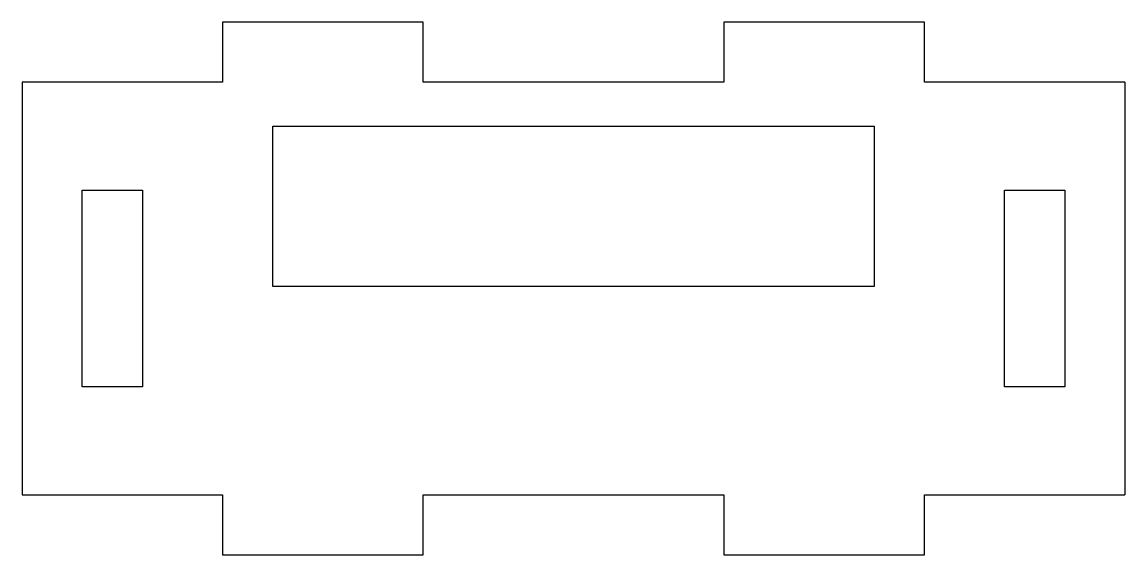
# Model space of a CAD drawing. Extents: x 0 to 55, y 43 to 69.6.
import ezdxf

# ---------------------------------------------------------------- set-up
doc = ezdxf.new("R2010")
doc.units = 0
doc.layers.get('0').update_dxf_attribs({"linetype": 'continuous'})

# ---------------------------------------------------------------- blocks, each defined once
blk = doc.blocks.new('PAD001')
at = {"color": 0}
for p, q in [((20, 69.6), (10, 69.6)), ((10, 69.6), (10, 66.6)), ((20, 66.6), (20, 69.6)), ((45, 69.6), (35, 69.6)), ((35, 69.6), (35, 66.6)), ((45, 66.6), (45, 69.6)), ((10, 66.6), (0, 66.6)), ((0, 66.6), (0, 46)), ((35, 66.6), (20, 66.6)), ((55, 66.6), (45, 66.6)), ((55, 66.6), (55, 46)), ((12.5, 64.4), (42.5, 64.4)), ((12.5, 56.4), (12.5, 64.4)), ((42.5, 64.4), (42.5, 56.4)), ((3, 61.2), (6, 61.2)), ((3, 51.4), (3, 61.2)), ((6, 61.2), (6, 51.4)), ((49, 61.2), (52, 61.2)), ((49, 51.4), (49, 61.2)), ((52, 61.2), (52, 51.4)), ((42.5, 56.4), (12.5, 56.4)), ((6, 51.4), (3, 51.4)), ((52, 51.4), (49, 51.4)), ((0, 46), (10, 46)), ((10, 46), (10, 43)), ((20, 43), (20, 46)), ((20, 46), (35, 46)), ((35, 46), (35, 43)), ((45, 43), (45, 46)), ((45, 46), (55, 46)), ((10, 43), (20, 43)), ((35, 43), (45, 43))]:
    blk.add_line(p, q, dxfattribs=at)

msp = doc.modelspace()

# ---------------------------------------------------------------- block references
at = {"color": 0}
msp.add_blockref('PAD001', (0, 0), dxfattribs=at)

doc.saveas('drawing.dxf')
